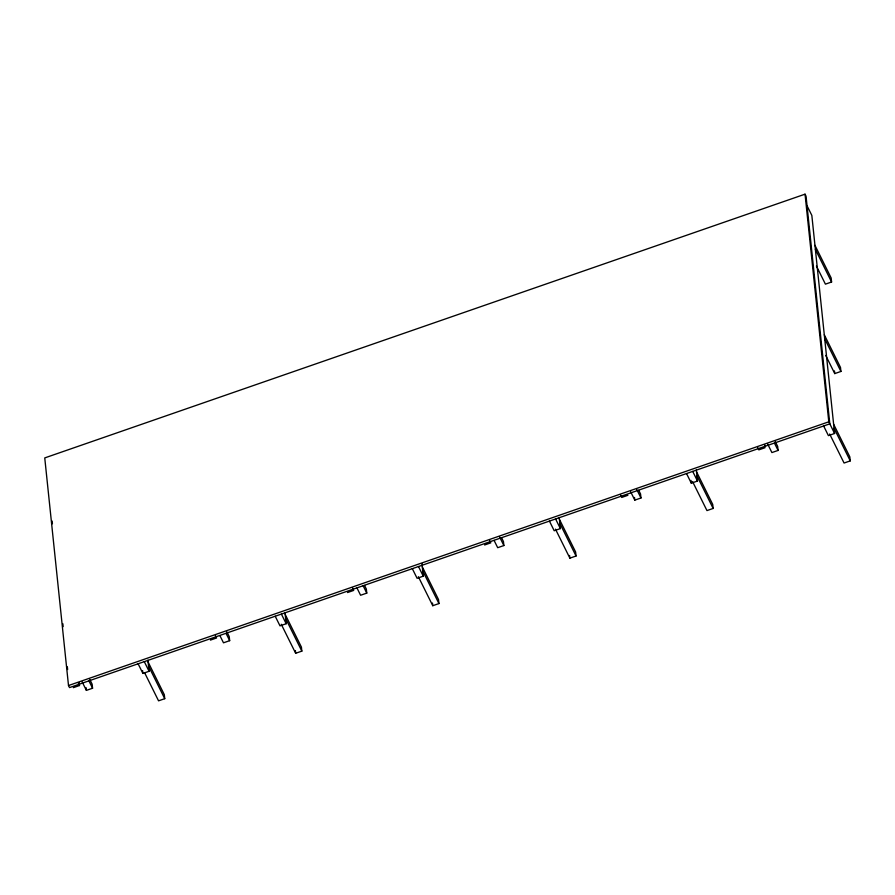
<?xml version="1.0" encoding="UTF-8"?>
<svg xmlns="http://www.w3.org/2000/svg" width="895" height="895" viewBox="0 0 895 895"><rect width="100%" height="100%" fill="white"/><g stroke="black" fill="none" stroke-linecap="round" stroke-linejoin="round"><path stroke-width="1.34" d="M805.041 194.17L44.75 457.916L68.501 685.536L69.519 687.584L829.81 423.838L806.048 196.206L805.041 194.17L828.792 421.802L834.587 433.482L828.412 435.619L823.635 425.975M814.953 245.342L831.164 277.987L831.578 282.014L825.414 284.151L816.408 266.016M825.738 355.449L834.744 373.595L840.92 371.447L840.494 367.42L824.295 334.775M68.501 685.536L828.792 421.802M73.312 687.673L79.487 685.536L79.196 682.751M210.415 640.115L216.59 637.967L215.393 635.562M347.517 592.557L353.693 590.409L352.496 588.004M484.62 544.988L490.796 542.851L489.599 540.435M627.898 495.293L621.723 497.43L620.526 495.024M82.183 681.912L86.39 690.381L92.565 688.233L92.14 684.205L89.746 679.372M226.849 631.814L229.243 636.647L229.668 640.675L223.493 642.811L219.89 635.562M364.545 585.464L366.346 589.089L366.771 593.116L360.595 595.253L356.993 588.004M501.647 537.895L503.449 541.52L503.874 545.547L497.698 547.695L494.096 540.435M630.606 491.668L634.801 500.126L640.977 497.989L640.551 493.962L638.75 490.337M775.26 441.571L777.654 446.404L778.079 450.431L771.904 452.568L767.709 444.11M138.11 663.788L142.898 673.432L149.073 671.284L147.91 660.174M285.013 612.616L286.176 623.725L280.001 625.862L275.212 616.23M421.981 563.66L423.279 576.167L417.104 578.304L412.315 568.661M559.23 517.489L560.382 528.598L554.206 530.746L549.429 521.103M686.532 473.544L691.309 483.188L697.485 481.04L696.332 469.931M148.111 662.02L164.311 694.665L164.736 698.693L158.56 700.83L144.755 673.029M281.254 624.251L295.663 653.272L301.839 651.135L301.414 647.107L285.214 614.462M418.357 576.693L432.766 605.714L438.942 603.566L438.516 599.549L422.317 566.893M555.459 529.135L569.869 558.156L576.044 556.008L575.619 551.98L559.42 519.335M696.523 471.777L712.722 504.422L713.147 508.45L706.972 510.586L692.562 481.566M833.625 424.219L849.825 456.864L850.25 460.88L844.074 463.028L829.665 434.008M807.044 205.749L811.832 215.393L834.587 433.482M815.379 249.369L831.578 282.014M824.709 338.802L840.92 371.447M834.039 428.235L850.25 460.88M774.477 443.17L778.079 450.431M757.629 447.455L758.826 449.872L765.001 447.724L764.71 444.949M696.937 475.804L713.147 508.45M692.708 471.397L697.485 481.04M636.77 489.52L640.977 497.989M559.834 523.362L576.044 556.008M555.594 518.966L560.382 528.598M499.667 537.089L503.874 545.547M422.731 570.92L438.942 603.566M418.491 566.524L423.279 576.167M363.169 585.856L366.771 593.116M285.628 618.49L301.839 651.135M281.388 614.082L286.176 623.725M226.066 633.414L229.668 640.675M148.525 666.048L164.736 698.693M144.285 661.64L149.073 671.284M88.963 680.983L92.565 688.233M78.29 683.12L79.487 685.536M834.464 370.91L834.744 373.595M691.018 480.402L691.309 483.188M634.521 497.452L634.801 500.126M569.589 555.471L569.869 558.156M432.486 603.029L432.766 605.714M295.384 650.587L295.663 653.272M142.607 670.646L142.898 673.432M86.11 687.696L86.39 690.381M52.134 521.024L52.425 523.799M62.851 623.737L63.153 626.634M67.349 666.764L67.64 669.538"/></g></svg>
